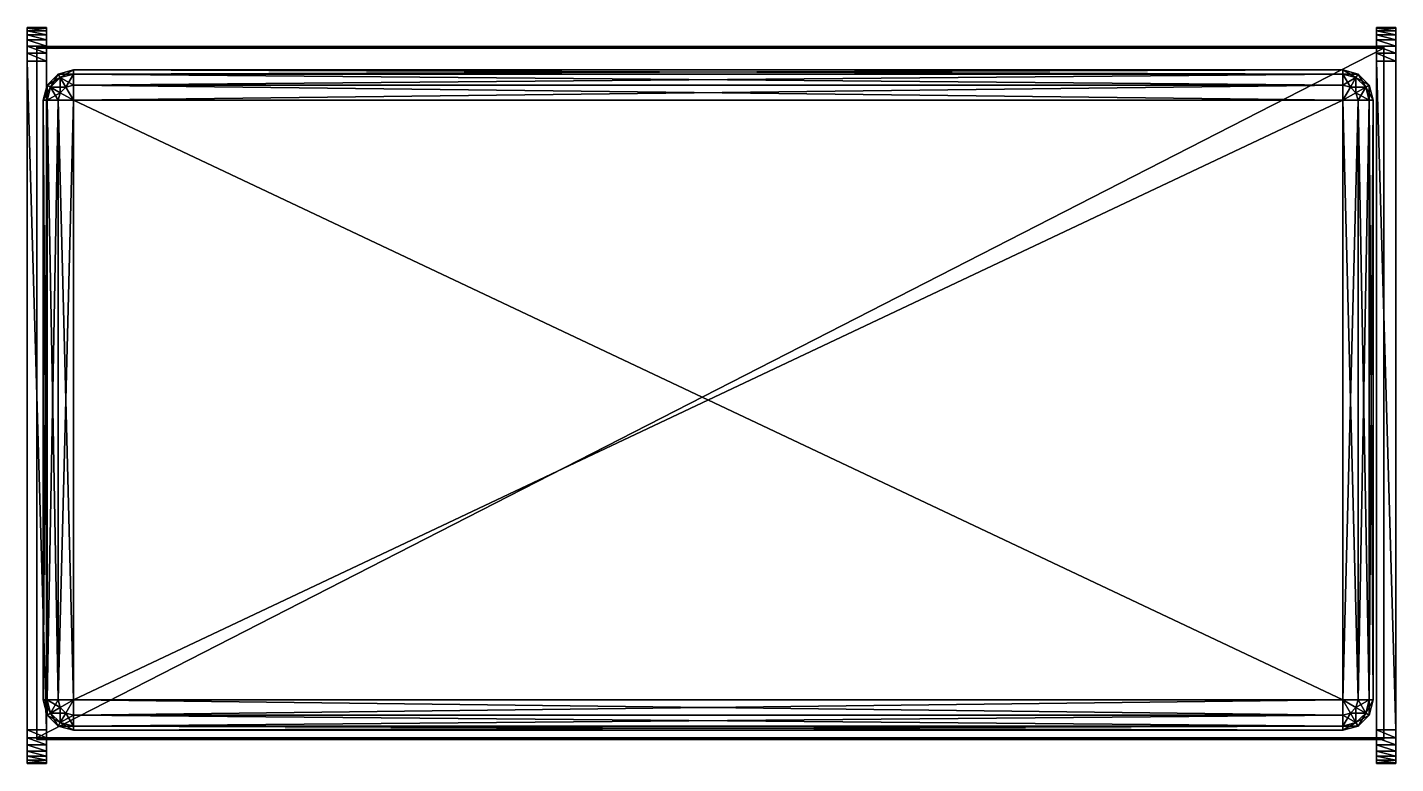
# Model space of a CAD drawing. Header units: centimetres. Extents: x -710 to 710, y -382 to 382.
import ezdxf

# ---------------------------------------------------------------- set-up
doc = ezdxf.new("R2010")
doc.units = ezdxf.units.CM
for name, color, linetype, true_color in [('beige', 7, 'Continuous', 0x57e1c6), ('beige solid', 7, 'Continuous', 0x57e1c6), ('fabric', 7, 'Continuous', 0x57e1c6), ('grey solid', 7, 'Continuous', 0x57e1c6)]:
    doc.layers.add(name, color=color, linetype=linetype, true_color=true_color)

msp = doc.modelspace()

# ---------------------------------------------------------------- meshes
at = {"layer": 'beige', "color": 183, "true_color": 0x8c58e1}
mesh = msp.add_polyface(dxfattribs=at)
corners = [(710.1, 382.5, 239.5), (710.1, 381.6, 247.5), (710.1, 378.9, 254.9), (710.1, 374.8, 261.4), (710.1, 369.4, 266.8), (710.1, 362.9, 271), (710.1, 355.5, 273.6), (710.1, 347.5, 274.5), (710.1, -347.5, 274.5), (710.1, -355.5, 273.6), (710.1, -362.9, 271), (710.1, -369.4, 266.8), (710.1, -374.8, 261.4), (710.1, -378.9, 254.9), (710.1, -381.6, 247.5), (710.1, -382.5, 239.5), (710.1, 382.5, -274.5), (710.1, -382.5, -274.5), (-710.1, -382.5, 239.5), (-710.1, -381.6, 247.5), (-710.1, -378.9, 254.9), (-710.1, -374.8, 261.4), (-710.1, -369.4, 266.8), (-710.1, -362.9, 271), (-710.1, -355.5, 273.6), (-710.1, -347.5, 274.5), (-710.1, 347.5, 274.5), (-710.1, 355.5, 273.6), (-710.1, 362.9, 271), (-710.1, 369.4, 266.8), (-710.1, 374.8, 261.4), (-710.1, 378.9, 254.9), (-710.1, 381.6, 247.5), (-710.1, 382.5, 239.5), (-710.1, -382.5, -274.5), (-710.1, 382.5, -274.5), (690.1, 382.5, 239.5), (690.1, 381.6, 247.5), (690.1, 378.9, 254.9), (690.1, 374.8, 261.4), (690.1, 369.4, 266.8), (690.1, 362.9, 271), (690.1, 355.5, 273.6), (690.1, 347.5, 274.5), (690.1, -347.5, 274.5), (690.1, -355.5, 273.6), (690.1, -362.9, 271), (690.1, -369.4, 266.8), (690.1, -374.8, 261.4), (690.1, -378.9, 254.9), (690.1, -381.6, 247.5), (690.1, -382.5, 239.5), (690.1, -382.5, -274.5), (690.1, 382.5, -274.5), (-690.1, -382.5, 239.5), (-690.1, -381.6, 247.5), (-690.1, -378.9, 254.9), (-690.1, -374.8, 261.4), (-690.1, -369.4, 266.8), (-690.1, -362.9, 271), (-690.1, -355.5, 273.6), (-690.1, -347.5, 274.5), (-690.1, 347.5, 274.5), (-690.1, 355.5, 273.6), (-690.1, 362.9, 271), (-690.1, 369.4, 266.8), (-690.1, 374.8, 261.4), (-690.1, 378.9, 254.9), (-690.1, 381.6, 247.5), (-690.1, 382.5, 239.5), (-690.1, 382.5, -274.5), (-690.1, -382.5, -274.5)]
mesh.append_faces([[corners[k] for k in face] for face in [(2, 4, 6), (6, 8, 10), (10, 12, 14), (6, 10, 14), (2, 6, 14), (2, 14, 17), (0, 2, 17), (20, 22, 24), (24, 26, 28), (28, 30, 32), (24, 28, 32), (20, 24, 32), (20, 32, 35), (18, 20, 35)]], dxfattribs={"vtx0": -1, "vtx1": -1, "vtx2": -1, "color": 183})
mesh.append_faces([[corners[k] for k in face] for face in [(16, 0, 17), (34, 18, 35)]], dxfattribs={"vtx1": -1, "color": 183})
mesh.append_faces([[corners[k] for k in face] for face in [(1, 0, 36), (36, 37, 1), (2, 1, 37), (37, 38, 2), (3, 2, 38), (38, 39, 3), (4, 3, 39), (39, 40, 4), (5, 4, 40), (40, 41, 5), (6, 5, 41), (41, 42, 6), (7, 6, 42), (42, 43, 7), (8, 7, 43), (43, 44, 8), (9, 8, 44), (44, 45, 9), (10, 9, 45), (45, 46, 10), (11, 10, 46), (46, 47, 11), (12, 11, 47), (47, 48, 12), (13, 12, 48), (48, 49, 13), (14, 13, 49), (49, 50, 14), (15, 14, 50), (50, 51, 15), (52, 17, 15), (15, 51, 52), (36, 0, 16), (16, 53, 36), (0, 1, 2), (2, 3, 4), (4, 5, 6), (6, 7, 8), (8, 9, 10), (10, 11, 12), (12, 13, 14), (14, 15, 17), (19, 18, 54), (54, 55, 19), (20, 19, 55), (55, 56, 20), (21, 20, 56), (56, 57, 21), (22, 21, 57), (57, 58, 22), (23, 22, 58), (58, 59, 23), (24, 23, 59), (59, 60, 24), (25, 24, 60), (60, 61, 25), (26, 25, 61), (61, 62, 26), (27, 26, 62), (62, 63, 27), (28, 27, 63), (63, 64, 28), (29, 28, 64), (64, 65, 29), (30, 29, 65), (65, 66, 30), (31, 30, 66), (66, 67, 31), (32, 31, 67), (67, 68, 32), (33, 32, 68), (68, 69, 33), (70, 35, 33), (33, 69, 70), (54, 18, 34), (34, 71, 54), (18, 19, 20), (20, 21, 22), (22, 23, 24), (24, 25, 26), (26, 27, 28), (28, 29, 30), (30, 31, 32), (32, 33, 35)]], dxfattribs={"vtx2": -1, "color": 183})
at = {"layer": 'beige solid', "color": 183, "true_color": 0x8c58e1}
mesh = msp.add_polyface(dxfattribs=at)
corners = [(697.7, 362.6, -90.1), (-700.2, 360.8, -96.4), (697.7, -355.7, -96.4), (-700.2, -355.7, -96.4), (697.7, 362.6, 44.8), (-700.2, 362.6, 44.8), (697.7, -357.5, 44.8), (-700.2, -357.5, 44.8), (697.7, 360.8, -96.4), (-700.2, 362.6, -90.1), (697.7, -357.5, -90.1), (-700.2, -357.5, -90.1), (697.7, 360.8, 51.2), (-700.2, 360.8, 51.2), (697.7, -355.7, 51.2), (-700.2, -355.7, 51.2), (697.7, 362.2, -94.8), (-700.2, 362.2, -94.8), (697.7, -357.1, -94.8), (-700.2, -357.1, -94.8), (697.7, 362.2, 49.6), (-700.2, 362.2, 49.6), (697.7, -357.1, 49.6), (-700.2, -357.1, 49.6)]
mesh.append_faces([[corners[k] for k in face] for face in [(1, 11, 15), (1, 15, 5), (2, 0, 12), (2, 12, 6)]], dxfattribs={"vtx0": -1, "vtx1": -1, "vtx2": -1, "color": 183})
mesh.append_faces([[corners[k] for k in face] for face in [(1, 19, 11), (11, 23, 15), (15, 21, 5), (2, 16, 0), (0, 20, 12), (12, 22, 6)]], dxfattribs={"vtx0": -1, "vtx2": -1, "color": 183})
mesh.append_faces([[corners[k] for k in face] for face in [(9, 17, 5), (10, 18, 6)]], dxfattribs={"vtx1": -1, "color": 183})
mesh.append_faces([[corners[k] for k in face] for face in [(17, 1, 5), (18, 2, 6)]], dxfattribs={"vtx1": -1, "vtx2": -1, "color": 183})
mesh.append_faces([[corners[k] for k in face] for face in [(8, 2, 3), (3, 1, 8), (12, 13, 15), (15, 14, 12), (0, 9, 5), (5, 4, 0), (1, 3, 19), (11, 7, 23), (15, 13, 21), (11, 10, 6), (6, 7, 11), (2, 8, 16), (0, 4, 20), (12, 14, 22), (19, 3, 2), (2, 18, 19), (16, 8, 1), (1, 17, 16), (21, 13, 12), (12, 20, 21), (22, 14, 15), (15, 23, 22), (11, 19, 18), (18, 10, 11), (0, 16, 17), (17, 9, 0), (5, 21, 20), (20, 4, 5), (6, 22, 23), (23, 7, 6)]], dxfattribs={"vtx2": -1, "color": 183})
at = {"layer": 'fabric', "color": 183, "true_color": 0x8c58e1}
mesh = msp.add_polyface(dxfattribs=at)
corners = [(655.3, 306.7, 108.1), (655.3, -316.2, 108.1), (-662.2, 306.7, 108.1), (-662.2, -316.2, 108.1), (671.1, 306.7, 103.9), (668.9, 314.6, 103.9), (663.2, 320.3, 103.9), (655.3, 322.5, 103.9), (-662.2, 322.5, 103.9), (-670.1, 320.3, 103.9), (-675.9, 314.6, 103.9), (-678, 306.7, 103.9), (-678, -316.2, 103.9), (-675.9, -324.1, 103.9), (-670.1, -329.9, 103.9), (-662.2, -332, 103.9), (655.3, -332, 103.9), (663.2, -329.9, 103.9), (668.9, -324.1, 103.9), (671.1, -316.2, 103.9), (682.6, 306.7, 92.3), (679, 320.3, 92.3), (668.9, 330.4, 92.3), (655.3, 334, 92.3), (-662.2, 334, 92.3), (-675.9, 330.4, 92.3), (-685.9, 320.3, 92.3), (-689.6, 306.7, 92.3), (-689.6, -316.2, 92.3), (-685.9, -329.9, 92.3), (-675.9, -339.9, 92.3), (-662.2, -343.5, 92.3), (655.3, -343.5, 92.3), (668.9, -339.9, 92.3), (679, -329.9, 92.3), (682.6, -316.2, 92.3), (686.8, 306.7, 76.5), (682.6, 322.5, 76.5), (671.1, 334, 76.5), (655.3, 338.2, 76.5), (-662.2, 338.2, 76.5), (-678, 334, 76.5), (-689.6, 322.5, 76.5), (-693.8, 306.7, 76.5), (-693.8, -316.2, 76.5), (-689.6, -332, 76.5), (-678, -343.5, 76.5), (-662.2, -347.8, 76.5), (655.3, -347.8, 76.5), (671.1, -343.5, 76.5), (682.6, -332, 76.5), (686.8, -316.2, 76.5), (686.8, 306.7, 22), (682.6, 322.5, 22), (671.1, 334, 22), (655.3, 338.2, 22), (-662.2, 338.2, 22), (-678, 334, 22), (-689.6, 322.5, 22), (-693.8, 306.7, 22), (-693.8, -316.2, 22), (-689.6, -332, 22), (-678, -343.5, 22), (-662.2, -347.8, 22), (655.3, -347.8, 22), (671.1, -343.5, 22), (682.6, -332, 22), (686.8, -316.2, 22), (682.6, 306.7, 6.2), (679, 320.3, 6.2), (668.9, 330.4, 6.2), (655.3, 334, 6.2), (-662.2, 334, 6.2), (-675.9, 330.4, 6.2), (-685.9, 320.3, 6.2), (-689.6, 306.7, 6.2), (-689.6, -316.2, 6.2), (-685.9, -329.9, 6.2), (-675.9, -339.9, 6.2), (-662.2, -343.5, 6.2), (655.3, -343.5, 6.2), (668.9, -339.9, 6.2), (679, -329.9, 6.2), (682.6, -316.2, 6.2), (671.1, 306.7, -5.3), (668.9, 314.6, -5.3), (663.2, 320.3, -5.3), (655.3, 322.5, -5.3), (-662.2, 322.5, -5.3), (-670.1, 320.3, -5.3), (-675.9, 314.6, -5.3), (-678, 306.7, -5.3), (-678, -316.2, -5.3), (-675.9, -324.1, -5.3), (-670.1, -329.9, -5.3), (-662.2, -332, -5.3), (655.3, -332, -5.3), (663.2, -329.9, -5.3), (668.9, -324.1, -5.3), (671.1, -316.2, -5.3), (-662.2, -316.2, -9.6), (-662.2, 306.7, -9.6), (655.3, -316.2, -9.6), (655.3, 306.7, -9.6)]
mesh.append_faces([[corners[k] for k in face] for face in [(0, 4, 5), (0, 5, 6), (0, 6, 7), (2, 8, 9), (2, 9, 10), (2, 10, 11), (3, 12, 13), (3, 13, 14), (3, 14, 15), (1, 16, 17), (1, 17, 18), (1, 18, 19), (84, 103, 85), (85, 103, 86), (86, 103, 87), (88, 101, 89), (89, 101, 90), (90, 101, 91), (92, 100, 93), (93, 100, 94), (94, 100, 95), (96, 102, 97), (97, 102, 98), (98, 102, 99)]], dxfattribs={"color": 183})
mesh.append_faces([[corners[k] for k in face] for face in [(3, 1, 0), (0, 2, 3), (8, 2, 0), (0, 7, 8), (12, 3, 2), (2, 11, 12), (16, 1, 3), (3, 15, 16), (4, 0, 1), (1, 19, 4), (21, 5, 4), (4, 20, 21), (22, 6, 5), (5, 21, 22), (23, 7, 6), (6, 22, 23), (24, 8, 7), (7, 23, 24), (25, 9, 8), (8, 24, 25), (26, 10, 9), (9, 25, 26), (27, 11, 10), (10, 26, 27), (28, 12, 11), (11, 27, 28), (29, 13, 12), (12, 28, 29), (30, 14, 13), (13, 29, 30), (31, 15, 14), (14, 30, 31), (32, 16, 15), (15, 31, 32), (33, 17, 16), (16, 32, 33), (34, 18, 17), (17, 33, 34), (35, 19, 18), (18, 34, 35), (20, 4, 19), (19, 35, 20), (37, 21, 20), (20, 36, 37), (38, 22, 21), (21, 37, 38), (39, 23, 22), (22, 38, 39), (40, 24, 23), (23, 39, 40), (41, 25, 24), (24, 40, 41), (42, 26, 25), (25, 41, 42), (43, 27, 26), (26, 42, 43), (44, 28, 27), (27, 43, 44), (45, 29, 28), (28, 44, 45), (46, 30, 29), (29, 45, 46), (47, 31, 30), (30, 46, 47), (48, 32, 31), (31, 47, 48), (49, 33, 32), (32, 48, 49), (50, 34, 33), (33, 49, 50), (51, 35, 34), (34, 50, 51), (36, 20, 35), (35, 51, 36), (53, 37, 36), (36, 52, 53), (54, 38, 37), (37, 53, 54), (55, 39, 38), (38, 54, 55), (56, 40, 39), (39, 55, 56), (57, 41, 40), (40, 56, 57), (58, 42, 41), (41, 57, 58), (59, 43, 42), (42, 58, 59), (60, 44, 43), (43, 59, 60), (61, 45, 44), (44, 60, 61), (62, 46, 45), (45, 61, 62), (63, 47, 46), (46, 62, 63), (64, 48, 47), (47, 63, 64), (65, 49, 48), (48, 64, 65), (66, 50, 49), (49, 65, 66), (67, 51, 50), (50, 66, 67), (52, 36, 51), (51, 67, 52), (69, 53, 52), (52, 68, 69), (70, 54, 53), (53, 69, 70), (71, 55, 54), (54, 70, 71), (72, 56, 55), (55, 71, 72), (73, 57, 56), (56, 72, 73), (74, 58, 57), (57, 73, 74), (75, 59, 58), (58, 74, 75), (76, 60, 59), (59, 75, 76), (77, 61, 60), (60, 76, 77), (78, 62, 61), (61, 77, 78), (79, 63, 62), (62, 78, 79), (80, 64, 63), (63, 79, 80), (81, 65, 64), (64, 80, 81), (82, 66, 65), (65, 81, 82), (83, 67, 66), (66, 82, 83), (68, 52, 67), (67, 83, 68), (85, 69, 68), (68, 84, 85), (86, 70, 69), (69, 85, 86), (87, 71, 70), (70, 86, 87), (88, 72, 71), (71, 87, 88), (89, 73, 72), (72, 88, 89), (90, 74, 73), (73, 89, 90), (91, 75, 74), (74, 90, 91), (92, 76, 75), (75, 91, 92), (93, 77, 76), (76, 92, 93), (94, 78, 77), (77, 93, 94), (95, 79, 78), (78, 94, 95), (96, 80, 79), (79, 95, 96), (97, 81, 80), (80, 96, 97), (98, 82, 81), (81, 97, 98), (99, 83, 82), (82, 98, 99), (84, 68, 83), (83, 99, 84), (101, 88, 87), (87, 103, 101), (100, 92, 91), (91, 101, 100), (102, 96, 95), (95, 100, 102), (103, 84, 99), (99, 102, 103), (101, 103, 102), (102, 100, 101)]], dxfattribs={"vtx2": -1, "color": 183})
at = {"layer": 'grey solid', "color": 183, "true_color": 0x8c58e1}
mesh = msp.add_polyface(dxfattribs=at)
corners = [(690.1, 382.5, 239.5), (690.1, 381.6, 247.5), (690.1, 378.9, 254.9), (690.1, 374.8, 261.4), (690.1, 369.4, 266.8), (690.1, 362.9, 271), (690.1, 355.5, 273.6), (690.1, 347.5, 274.5), (690.1, -347.5, 274.5), (690.1, -355.5, 273.6), (690.1, -362.9, 271), (690.1, -369.4, 266.8), (690.1, -374.8, 261.4), (690.1, -378.9, 254.9), (690.1, -381.6, 247.5), (690.1, -382.5, 239.5), (690.1, -382.5, -274.5), (690.1, 382.5, -274.5), (-690.1, -382.5, 239.5), (-690.1, -381.6, 247.5), (-690.1, -378.9, 254.9), (-690.1, -374.8, 261.4), (-690.1, -369.4, 266.8), (-690.1, -362.9, 271), (-690.1, -355.5, 273.6), (-690.1, -347.5, 274.5), (-690.1, 347.5, 274.5), (-690.1, 355.5, 273.6), (-690.1, 362.9, 271), (-690.1, 369.4, 266.8), (-690.1, 374.8, 261.4), (-690.1, 378.9, 254.9), (-690.1, 381.6, 247.5), (-690.1, 382.5, 239.5), (-690.1, 382.5, -274.5), (-690.1, -382.5, -274.5)]
mesh.append_faces([[corners[k] for k in face] for face in [(13, 11, 9), (9, 7, 5), (5, 3, 1), (9, 5, 1), (13, 9, 1), (13, 1, 17), (15, 13, 17), (31, 29, 27), (27, 25, 23), (23, 21, 19), (27, 23, 19), (31, 27, 19), (31, 19, 35), (33, 31, 35)]], dxfattribs={"vtx0": -1, "vtx1": -1, "vtx2": -1, "color": 183})
mesh.append_faces([[corners[k] for k in face] for face in [(16, 15, 17), (34, 33, 35)]], dxfattribs={"vtx1": -1, "color": 183})
mesh.append_faces([[corners[k] for k in face] for face in [(15, 14, 13), (13, 12, 11), (11, 10, 9), (9, 8, 7), (7, 6, 5), (5, 4, 3), (3, 2, 1), (1, 0, 17), (33, 32, 31), (31, 30, 29), (29, 28, 27), (27, 26, 25), (25, 24, 23), (23, 22, 21), (21, 20, 19), (19, 18, 35)]], dxfattribs={"vtx2": -1, "color": 183})

doc.saveas('drawing.dxf')
